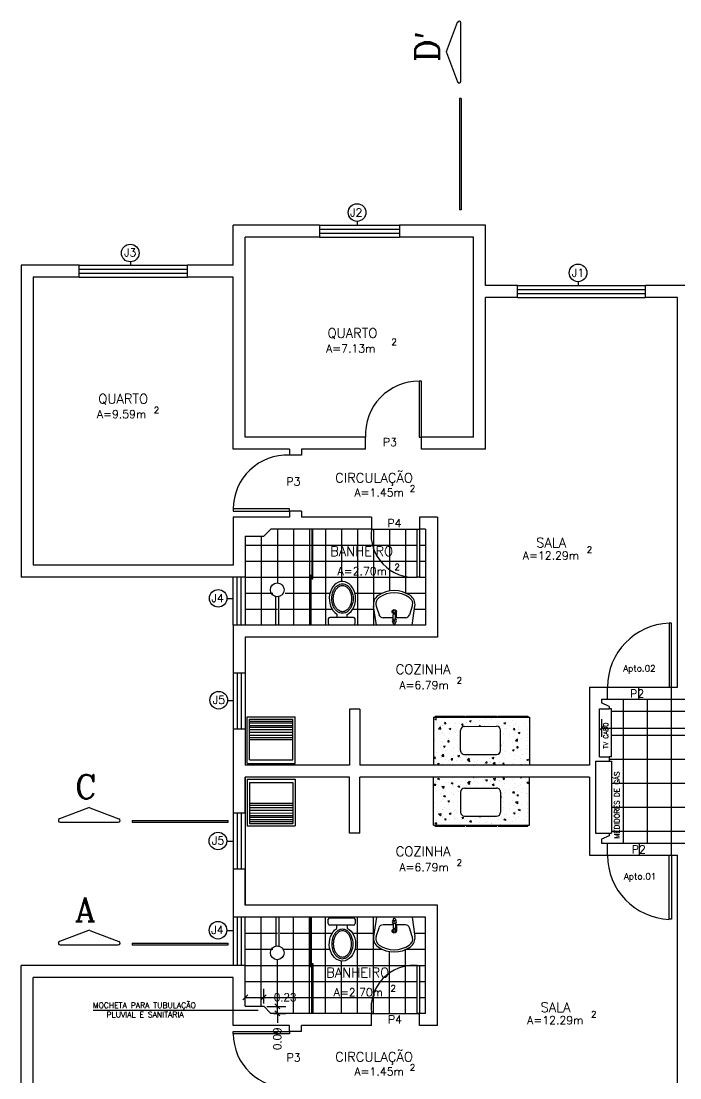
# Model space of a CAD drawing. Extents: x 11 to 119, y 71 to 102.
# Drawn here: x 11.29 to 19.52, y 89.15 to 102.36 of the extents above; entities that cross this region are included whole.
import ezdxf

# ---------------------------------------------------------------- set-up
doc = ezdxf.new("R2010")
doc.units = 0
doc.header["$LTSCALE"] = 20
doc.layers.get('0').update_dxf_attribs({"linetype": 'CONTINUOUS'})
doc.layers.get('DEFPOINTS').update_dxf_attribs({"linetype": 'CONTINUOUS'})
for name, color, linetype in [('COTAS', 244, 'CONTINUOUS'), ('EQUIPAMENTOS', 1, 'CONTINUOUS'), ('ESQUADRIAS', 244, 'CONTINUOUS'), ('PAREDE', 7, 'CONTINUOUS'), ('PAREDES', 7, 'CONTINUOUS'), ('PISO', 30, 'CONTINUOUS'), ('TERRENOEMCORTE', 244, 'CONTINUOUS'), ('TEXTO', 1, 'CONTINUOUS')]:
    doc.layers.add(name, color=color, linetype=linetype)
doc.styles.add('ROMANC', font='ROMANC.SHX')
doc.dimstyles.get("Standard").update_dxf_attribs({"dimtxt": 0.18, "dimasz": 0.18, "dimexe": 0.18, "dimexo": 0.0625, "dimgap": 0.09, "dimtad": 0, "dimtih": 1, "dimtoh": 1, "dimzin": 0, "dimtxsty": 'STANDARD', "dimcen": 0.09, "dimclrt": 30, "dimazin": 3, "dimtfac": 1, "dimtdec": 4, "dimtofl": 0, "dimtmove": 0, "dimatfit": 3, "dimtolj": 1, "dimtzin": 0})

# ---------------------------------------------------------------- blocks, each defined once
blk = doc.blocks.new('*X2')
at = {"color": 0}
for p, q in [((20.933, 60.378), (20.954, 60.386)), ((20.933, 60.378), (20.948, 60.368)), ((20.948, 60.368), (20.954, 60.386)), ((20.965, 60.397), (20.965, 60.397)), ((21.029, 60.399), (21.029, 60.399)), ((21.042, 60.386), (21.042, 60.386)), ((21.364, 60.354), (21.385, 60.362)), ((21.364, 60.354), (21.379, 60.344)), ((21.379, 60.344), (21.385, 60.362)), ((21.486, 60.362), (21.486, 60.362)), ((21.568, 60.368), (21.568, 60.368)), ((21.638, 60.382), (21.638, 60.382)), ((21.643, 60.378), (21.643, 60.378)), ((21.756, 60.393), (21.756, 60.393)), ((21.904, 60.357), (21.904, 60.357)), ((22.079, 60.387), (22.079, 60.387)), ((20.958, 60.336), (20.958, 60.336)), ((20.978, 60.258), (21.001, 60.282)), ((20.978, 60.258), (21.005, 60.254)), ((21, 60.293), (21, 60.293)), ((21.005, 60.254), (21.002, 60.282)), ((21.021, 60.295), (21.021, 60.295)), ((21.025, 60.299), (21.025, 60.299)), ((21.052, 60.323), (21.066, 60.34)), ((21.052, 60.323), (21.07, 60.321)), ((21.07, 60.321), (21.066, 60.34)), ((21.112, 60.257), (21.133, 60.265)), ((21.112, 60.257), (21.127, 60.247)), ((21.118, 60.329), (21.118, 60.329)), ((21.127, 60.247), (21.133, 60.265)), ((21.173, 60.219), (21.173, 60.219)), ((21.177, 60.319), (21.177, 60.319)), ((21.181, 60.289), (21.181, 60.289)), ((21.189, 60.318), (21.189, 60.318)), ((21.205, 60.237), (21.205, 60.237)), ((21.265, 60.328), (21.265, 60.328)), ((21.267, 60.304), (21.282, 60.321)), ((21.267, 60.304), (21.285, 60.302)), ((21.278, 60.322), (21.278, 60.322)), ((21.285, 60.302), (21.282, 60.321)), ((21.332, 60.341), (21.332, 60.341)), ((21.378, 60.343), (21.378, 60.343)), ((21.438, 60.315), (21.438, 60.315)), ((21.485, 60.289), (21.497, 60.302)), ((21.499, 60.289), (21.497, 60.302)), ((21.554, 60.297), (21.554, 60.297)), ((21.598, 60.309), (21.598, 60.309)), ((21.729, 60.327), (21.729, 60.327)), ((21.759, 60.302), (21.759, 60.302)), ((21.79, 60.304), (21.79, 60.304)), ((21.795, 60.33), (21.816, 60.338)), ((21.795, 60.33), (21.81, 60.32)), ((21.801, 60.261), (21.801, 60.261)), ((21.81, 60.32), (21.816, 60.338)), ((21.822, 60.261), (21.822, 60.261)), ((21.867, 60.299), (21.867, 60.299)), ((21.913, 60.247), (21.927, 60.265)), ((21.913, 60.247), (21.931, 60.246)), ((21.919, 60.295), (21.919, 60.295)), ((21.931, 60.246), (21.927, 60.265)), ((21.941, 60.225), (21.941, 60.225)), ((21.942, 60.309), (21.942, 60.309)), ((21.944, 60.325), (21.944, 60.325)), ((21.974, 60.209), (21.995, 60.217)), ((21.976, 60.291), (21.976, 60.291)), ((21.982, 60.255), (21.982, 60.255)), ((21.989, 60.199), (21.995, 60.217)), ((22.056, 60.324), (22.056, 60.324)), ((22.079, 60.288), (22.079, 60.288)), ((22.092, 60.245), (22.092, 60.245)), ((22.096, 60.344), (22.096, 60.344)), ((20.921, 60.175), (20.921, 60.175)), ((20.927, 60.111), (20.927, 60.111)), ((21.018, 60.1), (21.018, 60.1)), ((21.021, 60.2), (21.021, 60.2)), ((21.03, 60.207), (21.03, 60.207)), ((21.058, 60.176), (21.058, 60.176)), ((21.094, 60.097), (21.108, 60.114)), ((21.094, 60.097), (21.112, 60.095)), ((21.101, 60.141), (21.101, 60.141)), ((21.107, 60.091), (21.107, 60.091)), ((21.112, 60.095), (21.108, 60.114)), ((21.111, 60.2), (21.111, 60.2)), ((21.169, 60.119), (21.169, 60.119)), ((21.186, 60.21), (21.186, 60.21)), ((21.219, 60.17), (21.219, 60.17)), ((21.22, 60.106), (21.22, 60.106)), ((21.783, 60.104), (21.783, 60.104)), ((21.786, 60.204), (21.786, 60.204)), ((21.788, 60.181), (21.788, 60.181)), ((21.859, 60.143), (21.859, 60.143)), ((21.863, 60.191), (21.863, 60.191)), ((21.898, 60.088), (21.898, 60.088)), ((21.916, 60.156), (21.916, 60.156)), ((21.937, 60.126), (21.937, 60.126)), ((21.939, 60.109), (21.962, 60.133)), ((21.939, 60.109), (21.965, 60.105)), ((21.965, 60.105), (21.962, 60.133)), ((21.974, 60.209), (21.989, 60.199)), ((21.977, 60.206), (21.977, 60.206)), ((22.019, 60.136), (22.019, 60.136)), ((22.087, 60.113), (22.087, 60.113)), ((22.088, 60.145), (22.088, 60.145)), ((22.091, 60.186), (22.091, 60.186)), ((20.953, 59.963), (20.953, 59.963)), ((21, 60.023), (21, 60.023)), ((21.014, 60), (21.014, 60)), ((21.028, 59.973), (21.028, 59.973)), ((21.032, 60.081), (21.032, 60.081)), ((21.039, 60.039), (21.06, 60.047)), ((21.039, 60.039), (21.054, 60.029)), ((21.041, 60.006), (21.041, 60.006)), ((21.054, 60.029), (21.06, 60.047)), ((21.063, 59.983), (21.063, 59.983)), ((21.141, 59.988), (21.141, 59.988)), ((21.16, 60.016), (21.16, 60.016)), ((21.166, 60.019), (21.166, 60.019)), ((21.216, 60.036), (21.216, 60.036)), ((21.223, 59.976), (21.223, 59.976)), ((21.752, 60.056), (21.754, 60.058)), ((21.752, 60.039), (21.757, 60.039)), ((21.757, 60.039), (21.754, 60.058)), ((21.779, 60.005), (21.779, 60.005)), ((21.784, 60.073), (21.784, 60.073)), ((21.801, 59.989), (21.801, 59.989)), ((21.819, 59.969), (21.819, 59.969)), ((21.901, 59.991), (21.922, 59.999)), ((21.901, 59.991), (21.916, 59.981)), ((21.904, 59.977), (21.904, 59.977)), ((21.916, 59.981), (21.922, 59.999)), ((21.933, 60.026), (21.933, 60.026)), ((21.954, 60.022), (21.969, 60.039)), ((21.954, 60.022), (21.972, 60.02)), ((21.961, 59.982), (21.961, 59.982)), ((21.972, 60.02), (21.969, 60.039)), ((22.008, 59.994), (22.008, 59.994)), ((22.078, 60.007), (22.078, 60.007)), ((22.083, 60.004), (22.083, 60.004)), ((22.085, 60.045), (22.085, 60.045)), ((20.92, 59.89), (20.934, 59.907)), ((20.92, 59.89), (20.938, 59.889)), ((20.938, 59.889), (20.935, 59.907)), ((20.94, 59.871), (20.94, 59.871)), ((20.949, 59.855), (20.949, 59.855)), ((20.966, 59.822), (20.987, 59.83)), ((20.966, 59.822), (20.981, 59.812)), ((20.981, 59.812), (20.987, 59.83)), ((21.01, 59.9), (21.01, 59.9)), ((21.018, 59.916), (21.041, 59.941)), ((21.018, 59.916), (21.045, 59.912)), ((21.029, 59.827), (21.029, 59.827)), ((21.045, 59.912), (21.041, 59.941)), ((21.062, 59.87), (21.062, 59.87)), ((21.1, 59.864), (21.1, 59.864)), ((21.135, 59.871), (21.15, 59.889)), ((21.135, 59.871), (21.153, 59.87)), ((21.153, 59.87), (21.15, 59.889)), ((21.158, 59.819), (21.158, 59.819)), ((21.162, 59.919), (21.162, 59.919)), ((21.204, 59.857), (21.204, 59.857)), ((21.218, 59.919), (21.239, 59.927)), ((21.218, 59.919), (21.233, 59.909)), ((21.233, 59.909), (21.239, 59.927)), ((21.252, 59.895), (21.252, 59.895)), ((21.261, 59.857), (21.261, 59.857)), ((21.314, 59.842), (21.314, 59.842)), ((21.327, 59.905), (21.327, 59.905)), ((21.338, 59.867), (21.361, 59.891)), ((21.338, 59.867), (21.365, 59.862)), ((21.35, 59.853), (21.365, 59.87)), ((21.35, 59.853), (21.368, 59.851)), ((21.365, 59.862), (21.361, 59.891)), ((21.368, 59.851), (21.365, 59.87)), ((21.379, 59.887), (21.379, 59.887)), ((21.421, 59.85), (21.421, 59.85)), ((21.441, 59.919), (21.441, 59.919)), ((21.451, 59.821), (21.451, 59.821)), ((21.468, 59.863), (21.468, 59.863)), ((21.551, 59.826), (21.551, 59.826)), ((21.554, 59.917), (21.554, 59.917)), ((21.566, 59.834), (21.58, 59.851)), ((21.566, 59.834), (21.583, 59.832)), ((21.584, 59.832), (21.58, 59.851)), ((21.581, 59.843), (21.581, 59.843)), ((21.62, 59.882), (21.62, 59.882)), ((21.625, 59.851), (21.625, 59.851)), ((21.626, 59.836), (21.626, 59.836)), ((21.649, 59.895), (21.67, 59.903)), ((21.649, 59.895), (21.664, 59.884)), ((21.658, 59.817), (21.682, 59.841)), ((21.664, 59.884), (21.67, 59.903)), ((21.685, 59.813), (21.682, 59.841)), ((21.74, 59.851), (21.74, 59.851)), ((21.741, 59.837), (21.741, 59.837)), ((21.776, 59.905), (21.776, 59.905)), ((21.781, 59.815), (21.795, 59.832)), ((21.799, 59.813), (21.795, 59.832)), ((21.8, 59.881), (21.8, 59.881)), ((21.864, 59.949), (21.864, 59.949)), ((21.901, 59.83), (21.901, 59.83)), ((21.926, 59.826), (21.926, 59.826)), ((21.929, 59.876), (21.929, 59.876)), ((21.93, 59.926), (21.93, 59.926)), ((21.975, 59.911), (21.975, 59.911)), ((22.005, 59.886), (22.005, 59.886)), ((22.024, 59.942), (22.024, 59.942)), ((22.061, 59.823), (22.061, 59.823)), ((22.077, 59.845), (22.077, 59.845)), ((22.08, 59.871), (22.101, 59.879)), ((22.08, 59.871), (22.095, 59.86)), ((22.081, 59.945), (22.081, 59.945)), ((22.095, 59.86), (22.101, 59.879)), ((21.408, 59.802), (21.418, 59.806)), ((21.417, 59.802), (21.418, 59.806)), ((21.658, 59.817), (21.685, 59.813)), ((21.772, 59.805), (21.772, 59.805)), ((21.781, 59.815), (21.799, 59.813)), ((22.001, 59.802), (22.01, 59.813)), ((22.012, 59.802), (22.01, 59.813)), ((22.09, 59.806), (22.09, 59.806))]:
    blk.add_line(p, q, dxfattribs=at)
blk = doc.blocks.new('_OBLIQUE')
at = {"color": 0, "linetype": 'BYBLOCK'}
blk.add_line((-0.5, -0.5), (0.5, 0.5), dxfattribs=at)
blk = doc.blocks.new('*D21')
at = {"color": 0, "linetype": 'BYBLOCK', "ltscale": 0.2}
for p, q in [((29.831, 102.085), (29.831, 101.865)), ((34.581, 102.085), (34.581, 101.865)), ((29.831, 101.973), (31.99, 101.973)), ((34.581, 101.973), (32.422, 101.973))]:
    blk.add_line(p, q, dxfattribs=at)
at = {"layer": 'DEFPOINTS', "color": 0, "linetype": 'BYBLOCK', "ltscale": 0.2}
for p in [(29.831, 102.123), (34.581, 102.123), (34.581, 101.973)]:
    blk.add_point(p, dxfattribs=at)
at = {"color": 0, "linetype": 'BYBLOCK', "ltscale": 0.2, "xscale": 0.06, "yscale": 0.06, "zscale": 0.06, "rotation": 180}
blk.add_blockref('_OBLIQUE', (29.831, 101.973), dxfattribs=at)
at = {"color": 0, "linetype": 'BYBLOCK', "ltscale": 0.2, "xscale": 0.06, "yscale": 0.06, "zscale": 0.06}
blk.add_blockref('_OBLIQUE', (34.581, 101.973), dxfattribs=at)
at = {"color": 30, "linetype": 'BYBLOCK', "ltscale": 0.2, "insert": (32.206, 101.973), "char_height": 0.108, "attachment_point": 5}
blk.add_mtext('\\A1;4.75', dxfattribs=at)
blk = doc.blocks.new('*D104')
at = {"color": 0, "linetype": 'BYBLOCK', "ltscale": 0.2}
for p, q in [((25.381, 98.323), (25.381, 98.506)), ((25.381, 98.398), (25.611, 98.398)), ((25.611, 98.323), (25.611, 98.506)), ((25.611, 98.398), (25.671, 98.398))]:
    blk.add_line(p, q, dxfattribs=at)
at = {"layer": 'DEFPOINTS', "color": 0, "linetype": 'BYBLOCK', "ltscale": 0.2}
for p in [(25.611, 98.398), (25.381, 98.285), (25.611, 98.285)]:
    blk.add_point(p, dxfattribs=at)
at = {"color": 0, "linetype": 'BYBLOCK', "ltscale": 0.2, "xscale": 0.06, "yscale": 0.06, "zscale": 0.06, "rotation": 180}
blk.add_blockref('_OBLIQUE', (25.381, 98.398), dxfattribs=at)
at = {"color": 0, "linetype": 'BYBLOCK', "ltscale": 0.2, "xscale": 0.06, "yscale": 0.06, "zscale": 0.06}
blk.add_blockref('_OBLIQUE', (25.611, 98.398), dxfattribs=at)
at = {"color": 30, "linetype": 'BYBLOCK', "ltscale": 0.2, "insert": (25.878, 98.398), "char_height": 0.108, "attachment_point": 5}
blk.add_mtext('\\A1;0.23', dxfattribs=at)
blk = doc.blocks.new('*D105')
at = {"color": 0, "linetype": 'BYBLOCK', "ltscale": 0.2}
for p, q in [((25.648, 98.285), (25.889, 98.285)), ((25.781, 98.285), (25.781, 98.285)), ((25.736, 98.198), (25.889, 98.198)), ((25.781, 98.198), (25.781, 98.078))]:
    blk.add_line(p, q, dxfattribs=at)
at = {"layer": 'DEFPOINTS', "color": 0, "linetype": 'BYBLOCK', "ltscale": 0.2}
for p in [(25.611, 98.285), (25.699, 98.198), (25.781, 98.198)]:
    blk.add_point(p, dxfattribs=at)
at = {"color": 0, "linetype": 'BYBLOCK', "ltscale": 0.2, "xscale": 0.06, "yscale": 0.06, "zscale": 0.06}
for p, rotation in [((25.781, 98.285), 270), ((25.781, 98.198), 90)]:
    blk.add_blockref('_OBLIQUE', p, dxfattribs=dict(at, rotation=rotation))
at = {"color": 30, "linetype": 'BYBLOCK', "ltscale": 0.2, "insert": (25.781, 97.88), "char_height": 0.108, "attachment_point": 5, "rotation": 90}
blk.add_mtext('\\A1;0.09', dxfattribs=at)

msp = doc.modelspace()

# ---------------------------------------------------------------- linework, layer by layer
at = {"layer": 'COTAS', "color": 1, "linetype": 'CONTINUOUS', "ltscale": 0.3}
for p, q in [((18.669, 93.165), (18.637, 93.165)), ((18.637, 93.111), (18.669, 93.111))]:
    msp.add_line(p, q, dxfattribs=at)
at = {"layer": 'EQUIPAMENTOS', "color": 244, "ltscale": 0.5}
for p, q in [((14.477, 94.81), (14.477, 95.169)), ((14.512, 94.81), (14.512, 95.169)), ((14.477, 91.162), (14.477, 90.803)), ((14.512, 91.162), (14.512, 90.803))]:
    msp.add_line(p, q, dxfattribs=at)
at = {"layer": 'EQUIPAMENTOS', "color": 244, "linetype": 'CONTINUOUS', "ltscale": 0.5}
for p, q in [((15.237, 94.95), (15.237, 94.909)), ((15.367, 94.909), (15.367, 94.945)), ((15.237, 91.022), (15.237, 91.063)), ((15.367, 91.063), (15.367, 91.027))]:
    msp.add_line(p, q, dxfattribs=at)
at = {"layer": 'EQUIPAMENTOS', "color": 244, "ltscale": 0.3}
for p, q in [((15.732, 94.811), (15.695, 95.05)), ((15.728, 95.051), (15.764, 94.942)), ((15.959, 94.951), (15.949, 94.951)), ((16.18, 95.051), (16.144, 94.942)), ((16.176, 94.811), (16.213, 95.05)), ((15.939, 94.905), (15.815, 94.905)), ((15.939, 94.89), (15.939, 94.941)), ((15.939, 94.836), (15.939, 94.846)), ((15.959, 94.826), (15.949, 94.826)), ((15.969, 94.89), (15.969, 94.941)), ((16.093, 94.905), (15.969, 94.905)), ((15.969, 94.836), (15.969, 94.846)), ((16.176, 94.811), (15.732, 94.811)), ((15.732, 91.161), (15.695, 90.922)), ((16.176, 91.161), (15.732, 91.161)), ((15.939, 91.136), (15.939, 91.126)), ((15.959, 91.146), (15.949, 91.146)), ((15.969, 91.136), (15.969, 91.126)), ((16.176, 91.161), (16.213, 90.922)), ((15.728, 90.921), (15.764, 91.03)), ((15.939, 91.067), (15.815, 91.067)), ((15.939, 91.082), (15.939, 91.031)), ((15.959, 91.021), (15.949, 91.021)), ((15.969, 91.082), (15.969, 91.031)), ((16.093, 91.067), (15.969, 91.067)), ((16.18, 90.921), (16.144, 91.03))]:
    msp.add_line(p, q, dxfattribs=at)
at = {"layer": 'EQUIPAMENTOS', "color": 244, "linetype": 'CONTINUOUS', "ltscale": 0.3}
for p, q in [((15.981, 94.905), (15.981, 94.978)), ((15.981, 91.067), (15.981, 90.994))]:
    msp.add_line(p, q, dxfattribs=at)
at = {"layer": 'EQUIPAMENTOS', "color": 244, "linetype": 'CONTINUOUS', "ltscale": 0.04}
for p, q in [((15.13, 94.889), (15.13, 94.836)), ((15.445, 94.909), (15.15, 94.909)), ((15.15, 94.816), (15.445, 94.816)), ((15.465, 94.836), (15.465, 94.889)), ((15.13, 91.083), (15.13, 91.136)), ((15.15, 91.156), (15.445, 91.156)), ((15.465, 91.136), (15.465, 91.083)), ((15.445, 91.063), (15.15, 91.063))]:
    msp.add_line(p, q, dxfattribs=at)
at = {"layer": 'EQUIPAMENTOS', "color": 1, "linetype": 'CONTINUOUS', "ltscale": 0.3}
for p, q in [((18.669, 93.165), (18.669, 93.765)), ((18.669, 93.111), (18.669, 92.211))]:
    msp.add_line(p, q, dxfattribs=at)
at = {"layer": 'EQUIPAMENTOS', "color": 244, "linetype": 'CONTINUOUS', "ltscale": 0.05}
for p, q in [((14.118, 93.084), (14.118, 93.667)), ((14.118, 93.667), (14.718, 93.667)), ((14.148, 93.127), (14.148, 93.637)), ((14.148, 93.637), (14.688, 93.637)), ((14.688, 93.127), (14.688, 93.637)), ((14.718, 93.083), (14.718, 93.667)), ((14.146, 93.59), (14.688, 93.59)), ((14.148, 93.612), (14.688, 93.612)), ((14.148, 93.56), (14.688, 93.56)), ((14.148, 93.538), (14.691, 93.537)), ((14.148, 93.508), (14.688, 93.507)), ((16.782, 93.246), (16.782, 93.497)), ((16.832, 93.547), (17.232, 93.548)), ((17.282, 93.246), (17.282, 93.498)), ((14.145, 93.41), (14.688, 93.409)), ((14.148, 93.473), (14.688, 93.473)), ((14.148, 93.437), (14.688, 93.437)), ((14.149, 93.385), (14.689, 93.384)), ((14.148, 93.127), (14.688, 93.127)), ((16.832, 93.196), (17.232, 93.196)), ((14.118, 93.084), (14.718, 93.083)), ((14.118, 92.888), (14.718, 92.889)), ((14.118, 92.888), (14.118, 92.305)), ((14.148, 92.845), (14.688, 92.845)), ((14.148, 92.845), (14.148, 92.335)), ((14.688, 92.845), (14.688, 92.335)), ((14.718, 92.889), (14.718, 92.305)), ((16.782, 92.726), (16.782, 92.475)), ((16.832, 92.776), (17.232, 92.776)), ((17.282, 92.726), (17.282, 92.474)), ((14.149, 92.587), (14.689, 92.588)), ((14.145, 92.562), (14.688, 92.563)), ((14.148, 92.535), (14.688, 92.535)), ((14.148, 92.499), (14.688, 92.499)), ((14.148, 92.464), (14.688, 92.465)), ((14.118, 92.305), (14.718, 92.305)), ((14.146, 92.382), (14.688, 92.382)), ((14.148, 92.434), (14.691, 92.435)), ((14.148, 92.412), (14.688, 92.412)), ((14.148, 92.36), (14.688, 92.36)), ((14.148, 92.335), (14.688, 92.335)), ((16.832, 92.425), (17.232, 92.424))]:
    msp.add_line(p, q, dxfattribs=at)
at = {"layer": 'EQUIPAMENTOS', "color": 244, "ltscale": 0.2}
for p, q in [((16.444, 93.661), (16.444, 93.061)), ((16.444, 93.661), (17.644, 93.661)), ((17.644, 93.661), (17.644, 93.061)), ((16.444, 92.311), (16.444, 92.911)), ((17.644, 92.311), (17.644, 92.911)), ((16.444, 92.311), (17.644, 92.311))]:
    msp.add_line(p, q, dxfattribs=at)
at = {"layer": 'EQUIPAMENTOS', "color": 30, "ltscale": 0.2}
for p, q in [((16.464, 93.673), (16.834, 93.673)), ((16.464, 93.673), (16.464, 93.661)), ((16.834, 93.673), (16.834, 93.661)), ((16.854, 93.673), (16.854, 93.661)), ((16.854, 93.673), (17.234, 93.673)), ((17.234, 93.673), (17.234, 93.661)), ((17.254, 93.673), (17.624, 93.673)), ((17.254, 93.673), (17.254, 93.661)), ((17.624, 93.673), (17.624, 93.661)), ((16.464, 92.299), (16.464, 92.311)), ((16.834, 92.299), (16.834, 92.311)), ((16.854, 92.299), (16.854, 92.311)), ((17.234, 92.299), (17.234, 92.311)), ((17.254, 92.299), (17.254, 92.311)), ((17.624, 92.299), (17.624, 92.311)), ((16.464, 92.299), (16.834, 92.299)), ((16.854, 92.299), (17.234, 92.299)), ((17.254, 92.299), (17.624, 92.299))]:
    msp.add_line(p, q, dxfattribs=at)
at = {"layer": 'EQUIPAMENTOS', "color": 1, "ltscale": 0.2}
msp.add_line((18.637, 92.211), (18.669, 92.211), dxfattribs=at)
at = {"layer": 'EQUIPAMENTOS', "color": 30, "ltscale": 0.2}
for points in [[(14.926, 95.39), (14.939, 95.39), (14.939, 96.003), (14.926, 96.003)], [(14.905, 94.817), (14.917, 94.817), (14.917, 95.431), (14.905, 95.431)], [(14.905, 91.155), (14.917, 91.155), (14.917, 90.541), (14.905, 90.541)], [(14.926, 90.582), (14.939, 90.582), (14.939, 89.969), (14.926, 89.969)]]:
    msp.add_lwpolyline(points, close=True, dxfattribs=at)
at = {"layer": 'EQUIPAMENTOS', "color": 244, "ltscale": 0.5}
for centre in [(14.493, 95.254), (14.493, 90.718)]:
    msp.add_circle(centre, 0.0864, dxfattribs=at)
at = {"layer": 'EQUIPAMENTOS', "color": 244, "ltscale": 0.3}
for centre, radius in [((15.954, 94.981), 0.0265), ((15.954, 94.981), 0.0152), ((15.954, 94.868), 0.00545), ((15.954, 90.991), 0.0265), ((15.954, 90.991), 0.0152), ((15.954, 91.104), 0.00545)]:
    msp.add_circle(centre, radius, dxfattribs=at)
for centre, radius, start, end in [((15.954, 94.89), 0.354, 55.1813, 124.8187), ((15.954, 94.89), 0.327, 55.1813, 124.8187), ((15.829, 95.07), 0.135, 124.8187, 188.6415), ((15.813, 95.079), 0.09, 150.3522, 198.31), ((15.829, 95.07), 0.108, 124.8187, 150.3522), ((16.079, 95.07), 0.108, 29.6478, 55.1813), ((16.079, 95.07), 0.135, 351.3585, 55.1813), ((16.075, 95.082), 0.11, 343.2916, 23.5058), ((15.949, 94.941), 0.01, 90, 180), ((15.959, 94.941), 0.01, 0, 90), ((15.815, 94.959), 0.054, 198.31, 270), ((15.954, 94.868), 0.0265, 120.3093, 151.8501), ((15.917, 94.867), 0.0188, 317.6894, 44.47), ((15.954, 94.868), 0.0265, 210.3093, 241.8501), ((15.949, 94.836), 0.01, 180, 270), ((15.953, 94.905), 0.0188, 227.6894, 314.47), ((15.955, 94.831), 0.0188, 47.6894, 134.47), ((15.959, 94.836), 0.01, 270, 0), ((15.954, 94.868), 0.0265, 30.3093, 61.8501), ((15.954, 94.868), 0.0265, 300.3093, 331.8501), ((15.991, 94.869), 0.0188, 137.6894, 224.47), ((16.093, 94.959), 0.054, 270, 341.69), ((15.954, 91.104), 0.0265, 118.1499, 149.6907), ((15.917, 91.105), 0.0188, 315.53, 42.3106), ((15.949, 91.136), 0.01, 90, 180), ((15.955, 91.141), 0.0188, 225.53, 312.3106), ((15.959, 91.136), 0.01, 360, 90), ((15.954, 91.104), 0.0265, 28.1499, 59.6907), ((15.991, 91.103), 0.0188, 135.53, 222.3106), ((15.815, 91.013), 0.054, 90, 161.69), ((15.954, 91.104), 0.0265, 208.1499, 239.6907), ((15.949, 91.031), 0.01, 180, 270), ((15.953, 91.067), 0.0188, 45.53, 132.3106), ((15.959, 91.031), 0.01, 270, 360), ((15.954, 91.104), 0.0265, 298.1499, 329.6907), ((16.093, 91.013), 0.054, 18.31, 90), ((15.829, 90.902), 0.135, 171.3585, 235.1813), ((15.813, 90.893), 0.09, 161.69, 209.6478), ((16.079, 90.902), 0.135, 304.8187, 8.6415), ((16.075, 90.89), 0.11, 336.4942, 16.7084), ((15.829, 90.902), 0.108, 209.6478, 235.1813), ((15.954, 91.082), 0.354, 235.1813, 304.8187), ((15.954, 91.082), 0.327, 235.1813, 304.8187), ((16.079, 90.902), 0.108, 304.8187, 330.3522)]:
    msp.add_arc(centre, radius, start, end, dxfattribs=at)
at = {"layer": 'EQUIPAMENTOS', "color": 244, "linetype": 'CONTINUOUS', "ltscale": 0.04}
for centre, start, end in [((15.15, 94.889), 90, 180), ((15.15, 94.836), 180, 270), ((15.445, 94.889), 0, 90), ((15.445, 94.836), 270, 0), ((15.15, 91.136), 90, 180), ((15.445, 91.136), 360, 90), ((15.15, 91.083), 180, 270), ((15.445, 91.083), 270, 360)]:
    msp.add_arc(centre, 0.02, start, end, dxfattribs=at)
at = {"layer": 'EQUIPAMENTOS', "color": 244, "linetype": 'CONTINUOUS', "ltscale": 0.05}
for centre, start, end in [((16.832, 93.497), 90.0307, 180.0307), ((17.232, 93.498), 0.0307, 90.0307), ((16.832, 93.246), 180.0307, 270.0307), ((17.232, 93.246), 270.0307, 0.0307), ((16.832, 92.726), 89.9693, 179.9693), ((17.232, 92.726), 359.9693, 89.9693), ((16.832, 92.475), 179.9693, 269.9693), ((17.232, 92.474), 269.9693, 359.9693)]:
    msp.add_arc(centre, 0.05, start, end, dxfattribs=at)
at = {"layer": 'EQUIPAMENTOS', "color": 244, "linetype": 'CONTINUOUS', "ltscale": 0.5}
msp.add_ellipse((15.307, 95.144), major_axis=(0, 0.214), ratio=0.767443, start_param=-2.768916, end_param=2.702855, dxfattribs=at)
at = {"layer": 'EQUIPAMENTOS', "color": 244, "linetype": 'CONTINUOUS', "ltscale": 0.5, "extrusion": (0, 0, -1)}
msp.add_ellipse((15.307, 90.828), major_axis=(0, -0.214), ratio=0.767443, start_param=-2.768916, end_param=2.702855, dxfattribs=at)
at = {"layer": 'EQUIPAMENTOS', "color": 244, "linetype": 'CONTINUOUS', "ltscale": 0.5}
for points in [[(15.307, 95.328), (15.297, 95.328), (15.287, 95.326), (15.266, 95.319), (15.255, 95.314), (15.234, 95.298), (15.224, 95.289), (15.206, 95.265), (15.198, 95.251), (15.179, 95.207), (15.173, 95.175), (15.173, 95.112), (15.179, 95.081), (15.198, 95.036), (15.206, 95.023), (15.224, 94.999), (15.234, 94.989), (15.255, 94.974), (15.266, 94.968), (15.287, 94.962), (15.297, 94.96), (15.317, 94.96), (15.327, 94.962), (15.348, 94.968), (15.359, 94.974), (15.38, 94.989), (15.39, 94.999), (15.408, 95.023), (15.416, 95.036), (15.435, 95.081), (15.441, 95.112), (15.441, 95.175), (15.435, 95.207), (15.416, 95.251), (15.408, 95.265), (15.39, 95.289), (15.38, 95.298), (15.359, 95.314), (15.348, 95.319), (15.327, 95.326), (15.317, 95.328), (15.307, 95.328)], [(15.307, 95.308), (15.299, 95.308), (15.291, 95.306), (15.274, 95.301), (15.265, 95.296), (15.248, 95.284), (15.239, 95.275), (15.223, 95.254), (15.216, 95.242), (15.198, 95.202), (15.193, 95.173), (15.193, 95.115), (15.198, 95.086), (15.216, 95.046), (15.223, 95.033), (15.239, 95.013), (15.248, 95.004), (15.265, 94.991), (15.274, 94.987), (15.291, 94.981), (15.299, 94.98), (15.315, 94.98), (15.323, 94.981), (15.34, 94.987), (15.349, 94.991), (15.367, 95.004), (15.376, 95.013), (15.391, 95.033), (15.399, 95.046), (15.416, 95.086), (15.421, 95.115), (15.421, 95.173), (15.416, 95.202), (15.399, 95.242), (15.391, 95.254), (15.376, 95.275), (15.367, 95.284), (15.349, 95.296), (15.34, 95.301), (15.323, 95.306), (15.315, 95.308), (15.307, 95.308)], [(15.307, 90.644), (15.297, 90.644), (15.287, 90.646), (15.266, 90.653), (15.255, 90.658), (15.234, 90.674), (15.224, 90.683), (15.206, 90.707), (15.198, 90.721), (15.179, 90.765), (15.173, 90.797), (15.173, 90.86), (15.179, 90.891), (15.198, 90.936), (15.206, 90.949), (15.224, 90.973), (15.234, 90.983), (15.255, 90.998), (15.266, 91.004), (15.287, 91.01), (15.297, 91.012), (15.317, 91.012), (15.327, 91.01), (15.348, 91.004), (15.359, 90.998), (15.38, 90.983), (15.39, 90.973), (15.408, 90.949), (15.416, 90.936), (15.435, 90.891), (15.441, 90.86), (15.441, 90.797), (15.435, 90.765), (15.416, 90.721), (15.408, 90.707), (15.39, 90.683), (15.38, 90.674), (15.359, 90.658), (15.348, 90.653), (15.327, 90.646), (15.317, 90.644), (15.307, 90.644)], [(15.307, 90.664), (15.299, 90.664), (15.291, 90.666), (15.274, 90.671), (15.265, 90.676), (15.248, 90.688), (15.239, 90.697), (15.223, 90.718), (15.216, 90.73), (15.198, 90.77), (15.193, 90.799), (15.193, 90.857), (15.198, 90.886), (15.216, 90.926), (15.223, 90.939), (15.239, 90.959), (15.248, 90.968), (15.265, 90.981), (15.274, 90.985), (15.291, 90.991), (15.299, 90.992), (15.315, 90.992), (15.323, 90.991), (15.34, 90.985), (15.349, 90.981), (15.367, 90.968), (15.376, 90.959), (15.391, 90.939), (15.399, 90.926), (15.416, 90.886), (15.421, 90.857), (15.421, 90.799), (15.416, 90.77), (15.399, 90.73), (15.391, 90.718), (15.376, 90.697), (15.367, 90.688), (15.349, 90.676), (15.34, 90.671), (15.323, 90.666), (15.315, 90.664), (15.307, 90.664)]]:
    msp.add_open_spline(points, degree=3, knots=[0, 0, 0, 0, 0.261799, 0.261799, 0.523599, 0.523599, 0.785398, 0.785398, 1.047198, 1.047198, 1.570796, 1.570796, 2.094395, 2.094395, 2.356194, 2.356194, 2.617994, 2.617994, 2.879793, 2.879793, 3.141593, 3.141593, 3.403392, 3.403392, 3.665191, 3.665191, 3.926991, 3.926991, 4.18879, 4.18879, 4.712389, 4.712389, 5.235988, 5.235988, 5.497787, 5.497787, 5.759587, 5.759587, 6.021386, 6.021386, 6.283185, 6.283185, 6.283185, 6.283185], dxfattribs=at)
at = {"layer": 'ESQUADRIAS', "color": 1, "ltscale": 0.2}
for p, q in [((15.492, 99.857), (15.492, 99.818)), ((15.019, 99.811), (16.019, 99.811)), ((15.019, 99.661), (16.019, 99.661)), ((12.02, 99.311), (13.37, 99.311)), ((12.66, 99.351), (12.66, 99.312)), ((12.02, 99.161), (13.37, 99.161)), ((17.494, 99.056), (19.094, 99.056)), ((18.252, 99.104), (18.252, 99.065)), ((17.494, 98.906), (19.094, 98.906)), ((13.944, 94.811), (13.944, 95.411)), ((14.094, 95.411), (14.094, 94.811)), ((13.867, 95.146), (13.944, 95.146)), ((13.944, 94.211), (13.944, 93.511)), ((14.094, 94.211), (14.094, 93.511)), ((13.874, 93.872), (13.95, 93.872)), ((13.944, 92.461), (13.944, 91.761)), ((14.094, 92.461), (14.094, 91.761)), ((13.864, 92.114), (13.941, 92.114)), ((13.944, 91.161), (13.944, 90.561)), ((14.094, 90.561), (14.094, 91.161)), ((13.865, 90.998), (13.941, 90.998))]:
    msp.add_line(p, q, dxfattribs=at)
at = {"layer": 'ESQUADRIAS', "color": 5, "ltscale": 0.2}
for p, q in [((15.019, 99.761), (16.019, 99.761)), ((15.019, 99.711), (16.019, 99.711)), ((12.02, 99.261), (13.37, 99.261)), ((12.02, 99.211), (13.37, 99.211)), ((17.494, 99.006), (19.094, 99.006)), ((17.494, 98.956), (19.094, 98.956)), ((13.994, 94.811), (13.994, 95.411)), ((14.044, 94.811), (14.044, 95.411)), ((13.994, 94.211), (13.994, 93.511)), ((14.044, 94.211), (14.044, 93.511)), ((13.994, 92.461), (13.994, 91.761)), ((14.044, 92.461), (14.044, 91.761)), ((13.994, 91.161), (13.994, 90.561)), ((14.044, 91.161), (14.044, 90.561))]:
    msp.add_line(p, q, dxfattribs=at)
at = {"layer": 'ESQUADRIAS', "color": 30, "ltscale": 0.2}
for p, q in [((18.619, 94.036), (19.389, 94.036)), ((18.619, 91.936), (19.419, 91.936))]:
    msp.add_line(p, q, dxfattribs=at)
at = {"layer": 'ESQUADRIAS', "color": 1, "ltscale": 0.2}
for points in [[(16.294, 97.161), (16.294, 97.861), (16.264, 97.861), (16.264, 97.161)], [(14.644, 96.236), (14.644, 96.266), (13.944, 96.266), (13.944, 96.236)], [(16.239, 95.411), (16.239, 96.011), (16.269, 96.011), (16.269, 95.411)], [(19.419, 94.036), (19.419, 94.836), (19.389, 94.836), (19.389, 94.036)], [(19.419, 91.936), (19.419, 91.136), (19.389, 91.136), (19.389, 91.936)], [(16.239, 89.961), (16.239, 90.561), (16.269, 90.561), (16.269, 89.961)], [(14.644, 89.736), (14.644, 89.706), (13.944, 89.706), (13.944, 89.736)]]:
    msp.add_lwpolyline(points, close=True, dxfattribs=at)
for centre in [(15.49, 99.968), (12.657, 99.462), (18.25, 99.214), (13.755, 95.147), (13.762, 93.874), (13.752, 92.115), (13.753, 91)]:
    msp.add_circle(centre, 0.11, dxfattribs=at)
at = {"layer": 'ESQUADRIAS', "color": 30, "ltscale": 0.2}
for centre, radius, start, end in [((16.264, 97.19), 0.671, 90, 182.5089), ((14.615, 96.266), 0.671, 87.4911, 180), ((16.201, 95.946), 0.536, 173.06, 274.0024), ((19.419, 94.036), 0.801, 92.1894, 180), ((19.419, 91.936), 0.801, 180, 267.8106), ((16.201, 90.026), 0.536, 85.9976, 186.94), ((14.615, 89.706), 0.671, 180, 272.5089)]:
    msp.add_arc(centre, radius, start, end, dxfattribs=at)
at = {"layer": 'PAREDE', "color": 7, "ltscale": 0.2}
for p, q in [((15.019, 99.811), (13.944, 99.811)), ((13.944, 99.311), (13.944, 99.811)), ((17.094, 99.811), (16.019, 99.811)), ((17.094, 99.056), (17.094, 99.811)), ((15.019, 99.661), (14.094, 99.661)), ((14.094, 97.161), (14.094, 99.661)), ((16.944, 99.661), (16.019, 99.661)), ((16.944, 97.161), (16.944, 99.661)), ((11.295, 99.311), (11.295, 95.411)), ((12.02, 99.311), (11.295, 99.311)), ((13.944, 99.311), (13.37, 99.311)), ((11.445, 99.161), (11.445, 95.561)), ((12.02, 99.161), (11.445, 99.161)), ((13.944, 99.161), (13.37, 99.161)), ((13.944, 97.011), (13.944, 99.161)), ((17.494, 99.056), (17.094, 99.056)), ((19.644, 99.056), (19.094, 99.056)), ((17.094, 97.011), (17.094, 98.906)), ((17.494, 98.906), (17.094, 98.906)), ((19.494, 98.906), (19.094, 98.906)), ((19.494, 94.036), (19.494, 98.906)), ((19.494, 94.036), (19.494, 97.416)), ((15.594, 97.161), (14.094, 97.161)), ((15.594, 97.011), (15.594, 97.161)), ((16.294, 97.011), (16.294, 97.161)), ((16.944, 97.161), (16.294, 97.161)), ((14.644, 97.011), (13.944, 97.011)), ((14.644, 97.011), (14.644, 96.936)), ((14.644, 97.011), (14.644, 96.936)), ((14.644, 97.011), (14.644, 96.936)), ((14.644, 97.011), (14.644, 96.936)), ((14.794, 96.936), (14.644, 96.936)), ((15.594, 97.011), (14.794, 97.011)), ((14.794, 97.011), (14.794, 96.936)), ((14.794, 97.011), (14.794, 96.936)), ((14.794, 97.011), (14.794, 96.936)), ((14.794, 97.011), (14.794, 96.936)), ((17.094, 97.011), (16.294, 97.011)), ((14.644, 96.161), (13.944, 96.161)), ((13.944, 96.161), (13.944, 95.561)), ((14.644, 96.236), (14.644, 96.161)), ((14.794, 96.236), (14.644, 96.236)), ((14.644, 96.236), (14.644, 96.161)), ((14.644, 96.236), (14.644, 96.161)), ((14.644, 96.236), (14.644, 96.161)), ((14.794, 96.236), (14.794, 96.161)), ((14.794, 96.236), (14.794, 96.161)), ((14.794, 96.236), (14.794, 96.161)), ((14.794, 96.236), (14.794, 96.161)), ((15.669, 96.161), (14.794, 96.161)), ((15.669, 96.161), (15.669, 96.011)), ((16.269, 96.161), (16.269, 96.011)), ((16.494, 96.161), (16.269, 96.161)), ((16.494, 96.161), (16.494, 94.661)), ((14.324, 95.923), (14.412, 96.011)), ((15.669, 96.011), (14.412, 96.011)), ((16.344, 96.011), (16.269, 96.011)), ((16.344, 96.011), (16.269, 96.011)), ((16.344, 96.011), (16.269, 96.011)), ((16.344, 96.011), (16.269, 96.011)), ((16.344, 96.011), (16.344, 94.811)), ((14.094, 95.923), (14.094, 95.411)), ((14.094, 95.923), (14.324, 95.923)), ((13.944, 95.561), (11.445, 95.561)), ((14.094, 95.411), (11.295, 95.411)), ((16.344, 94.811), (13.944, 94.811)), ((13.944, 94.811), (13.944, 94.211)), ((16.494, 94.661), (14.094, 94.661)), ((14.094, 94.661), (14.094, 94.211)), ((14.094, 94.211), (13.944, 94.211)), ((18.394, 94.036), (18.394, 93.061)), ((18.394, 94.036), (18.619, 94.036)), ((18.619, 93.886), (18.619, 94.036)), ((19.419, 93.886), (19.419, 94.036)), ((19.419, 94.036), (19.494, 94.036)), ((15.394, 93.761), (15.394, 93.061)), ((15.524, 93.761), (15.394, 93.761)), ((15.524, 93.761), (15.524, 93.061)), ((18.544, 93.886), (18.544, 93.84)), ((18.544, 93.886), (18.619, 93.886)), ((19.419, 93.886), (19.644, 93.886)), ((13.944, 93.511), (13.944, 92.461)), ((14.094, 93.511), (13.944, 93.511)), ((14.094, 93.511), (14.094, 93.061)), ((15.394, 93.061), (14.094, 93.061)), ((18.394, 93.061), (15.524, 93.061)), ((15.394, 92.911), (14.094, 92.911)), ((14.094, 92.461), (14.094, 92.911)), ((14.094, 92.911), (14.094, 92.461)), ((15.394, 92.211), (15.394, 92.911)), ((18.394, 92.911), (15.524, 92.911)), ((15.524, 92.211), (15.524, 92.911)), ((18.394, 92.911), (18.394, 91.936)), ((14.094, 92.461), (13.944, 92.461)), ((15.524, 92.211), (15.394, 92.211)), ((18.544, 92.136), (18.544, 92.086)), ((18.544, 92.086), (18.619, 92.086)), ((18.619, 91.936), (18.619, 92.086)), ((19.419, 92.086), (21.119, 92.086)), ((19.419, 91.936), (19.419, 92.086)), ((18.394, 91.936), (18.619, 91.936)), ((19.419, 91.936), (19.494, 91.936)), ((19.494, 87.066), (19.494, 91.936)), ((13.944, 91.761), (13.944, 91.161)), ((14.094, 91.761), (13.944, 91.761)), ((14.094, 91.761), (14.094, 91.311)), ((14.094, 91.311), (14.094, 91.761)), ((16.494, 91.311), (14.094, 91.311)), ((16.494, 91.311), (14.144, 91.311)), ((16.494, 89.811), (16.494, 91.311)), ((16.344, 91.161), (13.944, 91.161)), ((16.344, 91.161), (14.094, 91.161)), ((16.344, 89.961), (16.344, 91.161)), ((11.294, 86.661), (11.294, 90.561)), ((14.094, 90.561), (11.294, 90.561)), ((14.094, 90.049), (14.094, 90.561)), ((11.444, 86.811), (11.444, 90.411)), ((13.944, 90.411), (11.444, 90.411)), ((13.944, 89.811), (13.944, 90.411)), ((14.094, 90.049), (14.324, 90.049)), ((14.324, 90.049), (14.412, 89.961)), ((15.669, 89.961), (14.412, 89.961)), ((15.669, 89.811), (15.669, 89.961)), ((16.269, 89.811), (16.269, 89.961)), ((16.344, 89.961), (16.269, 89.961)), ((14.644, 89.811), (13.944, 89.811)), ((14.644, 89.736), (14.644, 89.811)), ((15.669, 89.811), (14.794, 89.811)), ((14.794, 89.736), (14.794, 89.811)), ((16.494, 89.811), (16.269, 89.811)), ((14.794, 89.736), (14.644, 89.736))]:
    msp.add_line(p, q, dxfattribs=at)
at = {"layer": 'PAREDE', "color": 7, "linetype": 'CONTINUOUS', "ltscale": 0.3}
for p, q in [((18.519, 93.165), (18.519, 93.765)), ((18.519, 93.765), (18.637, 93.765)), ((18.637, 93.795), (18.544, 93.84)), ((18.637, 93.795), (18.637, 93.765)), ((18.469, 93.111), (18.637, 93.111)), ((18.469, 93.111), (18.469, 92.211)), ((18.519, 93.165), (18.637, 93.165)), ((18.637, 93.165), (18.637, 93.111)), ((18.637, 93.165), (18.637, 93.111)), ((18.469, 92.211), (18.637, 92.211)), ((18.637, 92.181), (18.544, 92.136)), ((18.637, 92.211), (18.637, 92.181)), ((18.637, 92.211), (18.637, 92.181))]:
    msp.add_line(p, q, dxfattribs=at)
at = {"layer": 'PAREDE', "color": 1, "linetype": 'CONTINUOUS', "ltscale": 0.3}
msp.add_line((18.669, 93.765), (18.637, 93.765), dxfattribs=at)
at = {"layer": 'PAREDES', "color": 7, "ltscale": 0.2}
for p, q in [((15.019, 99.811), (15.019, 99.661)), ((16.019, 99.811), (16.019, 99.661)), ((12.02, 99.161), (12.02, 99.311)), ((13.37, 99.161), (13.37, 99.311)), ((17.494, 98.906), (17.494, 99.056)), ((19.094, 98.906), (19.094, 99.056))]:
    msp.add_line(p, q, dxfattribs=at)
at = {"layer": 'PISO', "color": 30, "ltscale": 0.2}
for p, q in [((14.494, 96.011), (14.494, 95.336)), ((14.694, 96.011), (14.694, 94.811)), ((15.094, 96.011), (15.094, 94.811)), ((15.294, 96.011), (15.294, 95.357)), ((15.494, 96.011), (15.494, 94.811)), ((15.669, 96.011), (16.269, 96.011)), ((15.694, 96.011), (15.694, 94.811)), ((15.894, 96.011), (15.894, 95.239)), ((16.094, 96.011), (16.094, 95.211)), ((14.294, 95.923), (14.294, 94.811)), ((14.094, 95.811), (14.926, 95.811)), ((14.939, 95.811), (16.239, 95.811)), ((16.269, 95.811), (16.344, 95.811)), ((14.094, 95.611), (14.926, 95.611)), ((14.939, 95.611), (16.239, 95.611)), ((16.269, 95.611), (16.344, 95.611)), ((14.094, 95.411), (14.905, 95.411)), ((14.939, 95.411), (16.239, 95.411)), ((16.269, 95.411), (16.344, 95.411)), ((14.094, 95.211), (14.438, 95.211)), ((14.591, 95.211), (14.905, 95.211)), ((14.917, 95.211), (15.151, 95.211)), ((15.463, 95.211), (15.804, 95.211)), ((16.094, 95.211), (16.344, 95.211)), ((14.094, 95.011), (14.495, 95.011)), ((14.53, 95.011), (14.905, 95.011)), ((14.917, 95.011), (15.179, 95.011)), ((15.436, 95.011), (15.701, 95.011)), ((16.157, 94.986), (16.159, 94.986)), ((16.207, 95.011), (16.344, 95.011)), ((19.004, 94.036), (19.004, 93.886)), ((18.619, 93.886), (19.419, 93.886)), ((18.819, 92.086), (18.819, 93.886)), ((19.119, 92.085), (19.119, 93.886)), ((19.419, 92.086), (19.419, 93.886)), ((18.669, 93.736), (20.05, 93.736)), ((18.669, 93.436), (23.169, 93.436)), ((18.637, 93.136), (23.169, 93.136)), ((18.669, 92.836), (23.169, 92.836)), ((18.669, 92.536), (23.169, 92.536)), ((18.669, 92.236), (23.234, 92.236)), ((18.619, 92.086), (19.419, 92.086)), ((19.019, 91.936), (19.019, 92.086)), ((14.294, 90.049), (14.294, 91.161)), ((14.694, 89.961), (14.694, 91.161)), ((15.094, 89.961), (15.094, 91.161)), ((15.494, 89.961), (15.494, 91.161)), ((15.694, 89.961), (15.694, 91.161)), ((16.157, 90.986), (16.159, 90.986)), ((14.094, 90.961), (14.495, 90.961)), ((14.53, 90.961), (14.905, 90.961)), ((14.917, 90.961), (15.179, 90.961)), ((15.436, 90.961), (15.701, 90.961)), ((16.207, 90.961), (16.344, 90.961)), ((14.094, 90.761), (14.438, 90.761)), ((14.568, 90.761), (14.905, 90.761)), ((14.917, 90.761), (15.151, 90.761)), ((15.463, 90.761), (15.804, 90.761)), ((15.894, 89.961), (15.894, 90.733)), ((16.094, 90.761), (16.344, 90.761)), ((16.094, 89.961), (16.094, 90.761)), ((14.494, 89.961), (14.494, 90.636)), ((15.294, 89.961), (15.294, 90.615)), ((14.094, 90.561), (14.905, 90.561)), ((14.939, 90.561), (16.239, 90.561)), ((16.269, 90.561), (16.344, 90.561)), ((14.094, 90.361), (14.926, 90.361)), ((14.939, 90.361), (16.239, 90.361)), ((16.269, 90.361), (16.344, 90.361)), ((14.094, 90.161), (14.926, 90.161)), ((14.939, 90.161), (16.239, 90.161)), ((16.269, 90.161), (16.344, 90.161)), ((15.669, 89.961), (16.269, 89.961))]:
    msp.add_line(p, q, dxfattribs=at)
at = {"layer": 'PISO', "color": 244, "ltscale": 0.2}
for p, q in [((14.894, 96.011), (14.894, 94.811)), ((14.894, 89.961), (14.894, 91.161))]:
    msp.add_line(p, q, dxfattribs=at)
at = {"layer": 'TERRENOEMCORTE', "color": 244, "ltscale": 0.2}
msp.add_line((12.193, 89.999), (14.255, 89.999), dxfattribs=at)
at = {"layer": 'TEXTO', "color": 3, "linetype": 'CONTINUOUS', "ltscale": 0.3}
for p, q in [((16.606, 101.981), (16.743, 102.345)), ((16.786, 101.61), (16.786, 102.337)), ((16.606, 101.966), (16.743, 101.602)), ((12.137, 92.53), (11.773, 92.393)), ((12.152, 92.53), (12.516, 92.393)), ((11.781, 92.35), (12.508, 92.35)), ((12.137, 90.997), (11.773, 90.86)), ((12.152, 90.997), (12.516, 90.86)), ((11.781, 90.816), (12.508, 90.816))]:
    msp.add_line(p, q, dxfattribs=at)
at = {"layer": 'TEXTO', "color": 3, "ltscale": 0.3}
for p, q in [((16.769, 101.395), (16.769, 100)), ((16.791, 101.395), (16.769, 101.395)), ((16.791, 101.395), (16.791, 100)), ((16.791, 100), (16.769, 100)), ((12.679, 92.372), (12.679, 92.35)), ((12.679, 92.372), (13.879, 92.372)), ((12.679, 92.35), (13.879, 92.35)), ((13.879, 92.35), (13.879, 92.372)), ((12.679, 90.839), (12.679, 90.817)), ((12.679, 90.839), (13.879, 90.839)), ((12.679, 90.817), (13.879, 90.817)), ((13.879, 90.817), (13.879, 90.839))]:
    msp.add_line(p, q, dxfattribs=at)
at = {"layer": 'TEXTO', "color": 3, "linetype": 'CONTINUOUS', "ltscale": 0.3}
for centre, start, end in [((16.764, 102.337), 0, 159.3986), ((16.627, 101.974), 159.3986, 200.6014), ((16.627, 101.974), 159.3986, 200.6014), ((16.764, 101.61), 200.6014, 0), ((12.144, 92.509), 69.3986, 110.6014), ((12.144, 92.509), 69.3986, 110.6014), ((11.781, 92.372), 110.6014, 270), ((12.508, 92.372), 270, 69.3986), ((12.144, 90.976), 69.3986, 110.6014), ((12.144, 90.976), 69.3986, 110.6014), ((11.781, 90.839), 110.6014, 270), ((12.508, 90.839), 270, 69.3986)]:
    msp.add_arc(centre, 0.0225, start, end, dxfattribs=at)

# ---------------------------------------------------------------- block references
at = {"layer": 'EQUIPAMENTOS', "color": 30, "ltscale": 0.2}
msp.add_blockref('*X2', (-4.47, 33.259), dxfattribs=at)
at = {"layer": 'EQUIPAMENTOS', "color": 30, "ltscale": 0.2, "xscale": -1, "rotation": 179.9999999999997}
msp.add_blockref('*X2', (-4.47, 152.713), dxfattribs=at)

# ---------------------------------------------------------------- texts
at = {"layer": 'ESQUADRIAS', "color": 1, "ltscale": 0.3, "style": 'ROMANC'}
for s, p in [('J2', (15.402, 99.918)), ('J3', (12.579, 99.42)), ('J4', (13.671, 95.101)), ('J5', (13.687, 93.828)), ('J5', (13.677, 92.07)), ('J4', (13.669, 90.954))]:
    msp.add_text(s, height=0.1, rotation=360, dxfattribs=at).set_placement(p)
for s, p in [('P4', (15.869, 96.036)), ('P2', (18.9, 93.906)), ('P2', (18.92, 91.96)), ('P4', (15.875, 89.835))]:
    msp.add_text(s, height=0.1, dxfattribs=at).set_placement(p)
at = {"layer": 'TEXTO', "color": 3, "linetype": 'CONTINUOUS', "ltscale": 0.3, "style": 'ROMANC'}
msp.add_text("D'", height=0.3, rotation=90, dxfattribs=at).set_placement((16.517, 101.851))
at = {"layer": 'TEXTO', "color": 1, "ltscale": 0.3, "style": 'ROMANC'}
for s, height, rotation, p in [('J1', 0.1, 360, (18.172, 99.166)), ('QUARTO', 0.12, 360, (15.121, 98.402)), ('2', 0.08, 360, (15.918, 98.312)), ('A=7.13m', 0.1, 360, (15.102, 98.22)), ('QUARTO', 0.12, 360, (12.258, 97.581)), ('A=9.59m', 0.1, 360, (12.24, 97.399)), ('2', 0.08, 360, (12.95, 97.459)), ('CIRCULAÇÃO', 0.12, 360, (15.216, 96.593)), ('2', 0.08, 360, (16.149, 96.48)), ('A=1.45m', 0.1, 360, (15.457, 96.419)), ('SALA', 0.12, 360, (17.726, 95.783)), ('BANHEIRO', 0.12, 360, (15.153, 95.676)), ('2', 0.08, 360, (18.358, 95.716)), ('A=12.29m', 0.1, 360, (17.56, 95.632)), ('A=2.70m', 0.1, 360, (15.246, 95.438)), ('2', 0.08, 360, (15.956, 95.498)), ('COZINHA', 0.12, 360, (15.972, 94.201)), ('2', 0.08, 360, (16.733, 94.081)), ('A=6.79m', 0.1, 360, (16.018, 94.013)), ('TV CABO', 0.0576, 90, (18.624, 93.269)), ('MEDIDORES DE GÁS', 0.064, 90, (18.767, 92.142)), ('COZINHA', 0.12, 360, (15.972, 91.925)), ('A=6.79m', 0.1, 360, (16.018, 91.737)), ('2', 0.08, 360, (16.733, 91.805)), ('BANHEIRO', 0.12, 360, (15.104, 90.411)), ('A=2.70m', 0.1, 360, (15.197, 90.174)), ('2', 0.08, 360, (15.907, 90.234)), ('MOCHETA PARA TUBULAÇÃO', 0.07, 360, (12.189, 90.027)), ('SALA', 0.12, 360, (17.781, 89.977)), ('PLUVIAL E SANITÁRIA', 0.07, 360, (12.361, 89.91)), ('2', 0.08, 360, (18.412, 89.909)), ('A=12.29m', 0.1, 360, (17.614, 89.825)), ('CIRCULAÇÃO', 0.12, 360, (15.216, 89.358)), ('A=1.45m', 0.1, 360, (15.457, 89.184)), ('2', 0.08, 360, (16.149, 89.245))]:
    msp.add_text(s, height=height, rotation=rotation, dxfattribs=at).set_placement(p)
for s, height, p in [('P3', 0.1, (15.812, 97.05)), ('P3', 0.1, (14.607, 96.557)), ('Apto.02', 0.08, (18.814, 94.232)), ('Apto.01', 0.08, (18.823, 91.633)), ('P3', 0.1, (14.609, 89.359))]:
    msp.add_text(s, height=height, dxfattribs=at).set_placement(p)
at = {"layer": 'TEXTO', "color": 3, "linetype": 'CONTINUOUS', "ltscale": 0.3, "style": 'ROMANC'}
for s, p in [('C', (11.966, 92.642)), ('A', (11.966, 91.108))]:
    msp.add_text(s, height=0.3, dxfattribs=at).set_placement(p)

# ---------------------------------------------------------------- dimensions: what is measured, and where the dimension line sits
at = {"layer": 'COTAS', "color": 244, "ltscale": 0.2}
dim = msp.add_linear_dim(base=(23.294, 93.523), p1=(18.544, 93.673), p2=(23.294, 93.673), dimstyle='STANDARD', override={"dimscale": 0.6, "dimasz": 0.1, "dimtih": 0, "dimtoh": 0, "dimblk1": 'OBLIQUE', "dimblk2": 'OBLIQUE', "dimsah": 1}, dxfattribs=at)
dim.commit()
dim.dimension.update_dxf_attribs({"geometry": '*D21', "text_midpoint": (20.919, 93.523), "insert": (-11.287, -8.449)})
at = {"layer": 'TERRENOEMCORTE', "color": 244, "ltscale": 0.2}
dim = msp.add_linear_dim(base=(14.324, 90.161), p1=(14.094, 90.049), p2=(14.324, 90.049), dimstyle='STANDARD', override={"dimscale": 0.6, "dimasz": 0.1, "dimtih": 0, "dimtoh": 0, "dimblk1": 'OBLIQUE', "dimblk2": 'OBLIQUE', "dimsah": 1}, dxfattribs=at)
dim.commit()
dim.dimension.update_dxf_attribs({"geometry": '*D104', "text_midpoint": (14.591, 90.161), "insert": (-11.287, -8.237)})
dim = msp.add_linear_dim(base=(14.494, 89.961), p1=(14.324, 90.049), p2=(14.412, 89.961), angle=90, dimstyle='STANDARD', override={"dimscale": 0.6, "dimasz": 0.1, "dimtih": 0, "dimtoh": 0, "dimblk1": 'OBLIQUE', "dimblk2": 'OBLIQUE', "dimsah": 1}, dxfattribs=at)
dim.commit()
dim.dimension.update_dxf_attribs({"geometry": '*D105', "text_midpoint": (14.494, 89.643), "insert": (-11.287, -8.237)})

doc.saveas('drawing.dxf')
